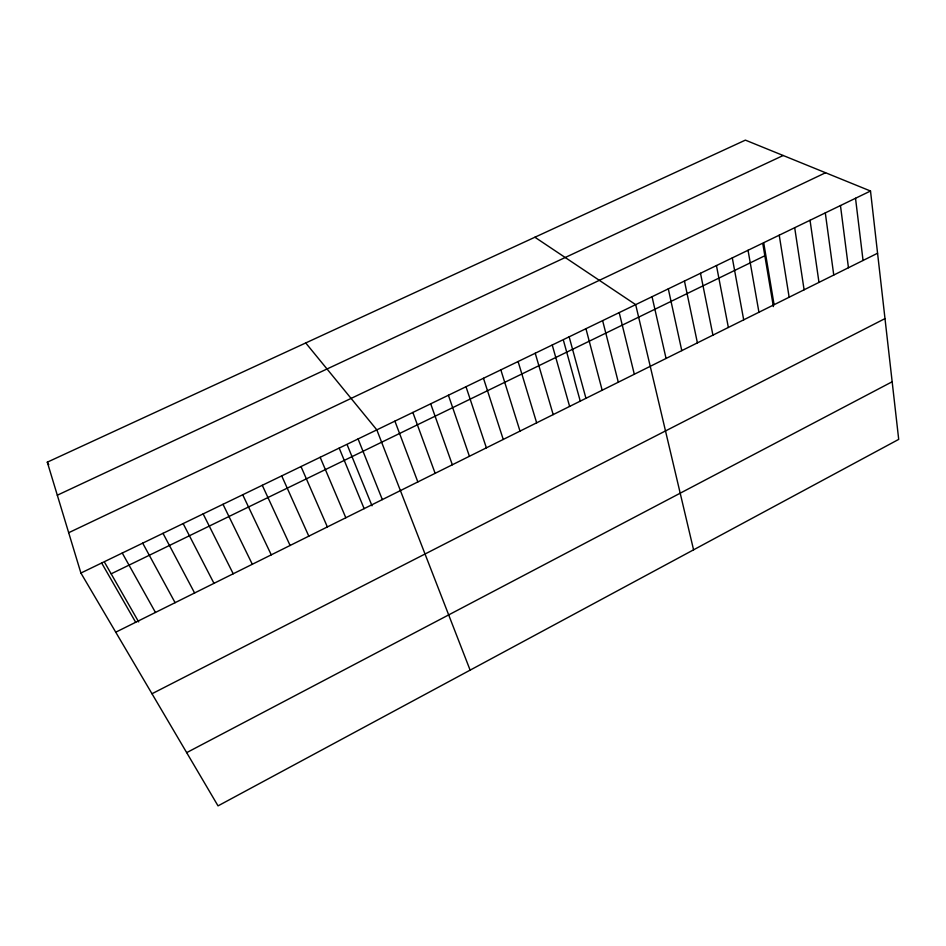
<?xml version="1.0" encoding="UTF-8"?>
<svg xmlns="http://www.w3.org/2000/svg" width="946" height="946" viewBox="0 0 946 946"><rect width="100%" height="100%" fill="white"/><g stroke="black" fill="none" stroke-linecap="round" stroke-linejoin="round"><path stroke-width="1.42" d="M186.669 752.638L892.161 381.77M151.987 693.749L884.983 318.613M115.755 632.2L877.569 253.244M111.155 573.832L764.829 255.763M80.907 573.04L870.509 191.021L898.7 439.382L218.029 805.874L80.907 573.04L47.3 462.168L745.389 140.126L870.509 191.021M68.691 532.716L825.574 172.74M57.316 495.207L783.182 155.499M534.904 237.233L635.677 304.636L693.572 549.827M305.724 342.949L376.827 429.874L470.127 670.146M101.66 563L135.68 622.291M47.3 462.168L48.754 464.699M104.781 562.681L138.66 621.912M122.259 553.043L155.463 612.452M142.692 543.146L175.105 602.685M162.996 533.331L194.604 592.976M183.146 523.587L213.973 583.339M203.142 513.903L233.213 573.773M222.996 504.301L252.31 564.277M242.708 494.758L271.266 554.841M262.279 485.286L290.103 545.475M281.719 475.885L308.81 536.169M301.005 466.555L327.375 526.934M320.162 457.285L345.822 517.758M339.188 448.085L364.139 508.641M347.371 445.259L372.015 505.791M358.073 438.944L382.338 499.594M394.908 421.124L417.836 481.94M412.858 412.444L435.136 473.331M430.69 403.812L452.33 464.77M448.404 395.239L469.417 456.279M466 386.725L486.386 447.836M483.477 378.27L503.248 439.441M500.836 369.874L520.004 431.116M518.089 361.526L536.654 422.827M535.223 353.236L553.185 414.608M552.239 345.006L569.622 406.425M563.52 340.643L580.253 401.104M569.149 336.823L585.952 398.301M585.941 328.7L602.176 390.237M602.626 320.623L618.306 382.219M619.204 312.606L634.317 374.249M652.042 296.725L666.067 358.463M668.302 288.849L681.782 350.635M684.455 281.033L697.403 342.866M700.501 273.276L712.929 335.144M716.453 265.554L728.361 327.47M732.299 257.891L743.698 319.843M748.038 250.276L758.94 312.263M763.694 242.696L774.088 304.718M762.878 244.139L773.379 306.575M779.232 235.176L789.141 297.233M794.687 227.702L804.1 289.795M810.036 220.276L818.976 282.393M825.302 212.897L833.757 275.038M840.462 205.554L848.444 267.73M855.527 198.27L863.048 260.469"/></g></svg>
